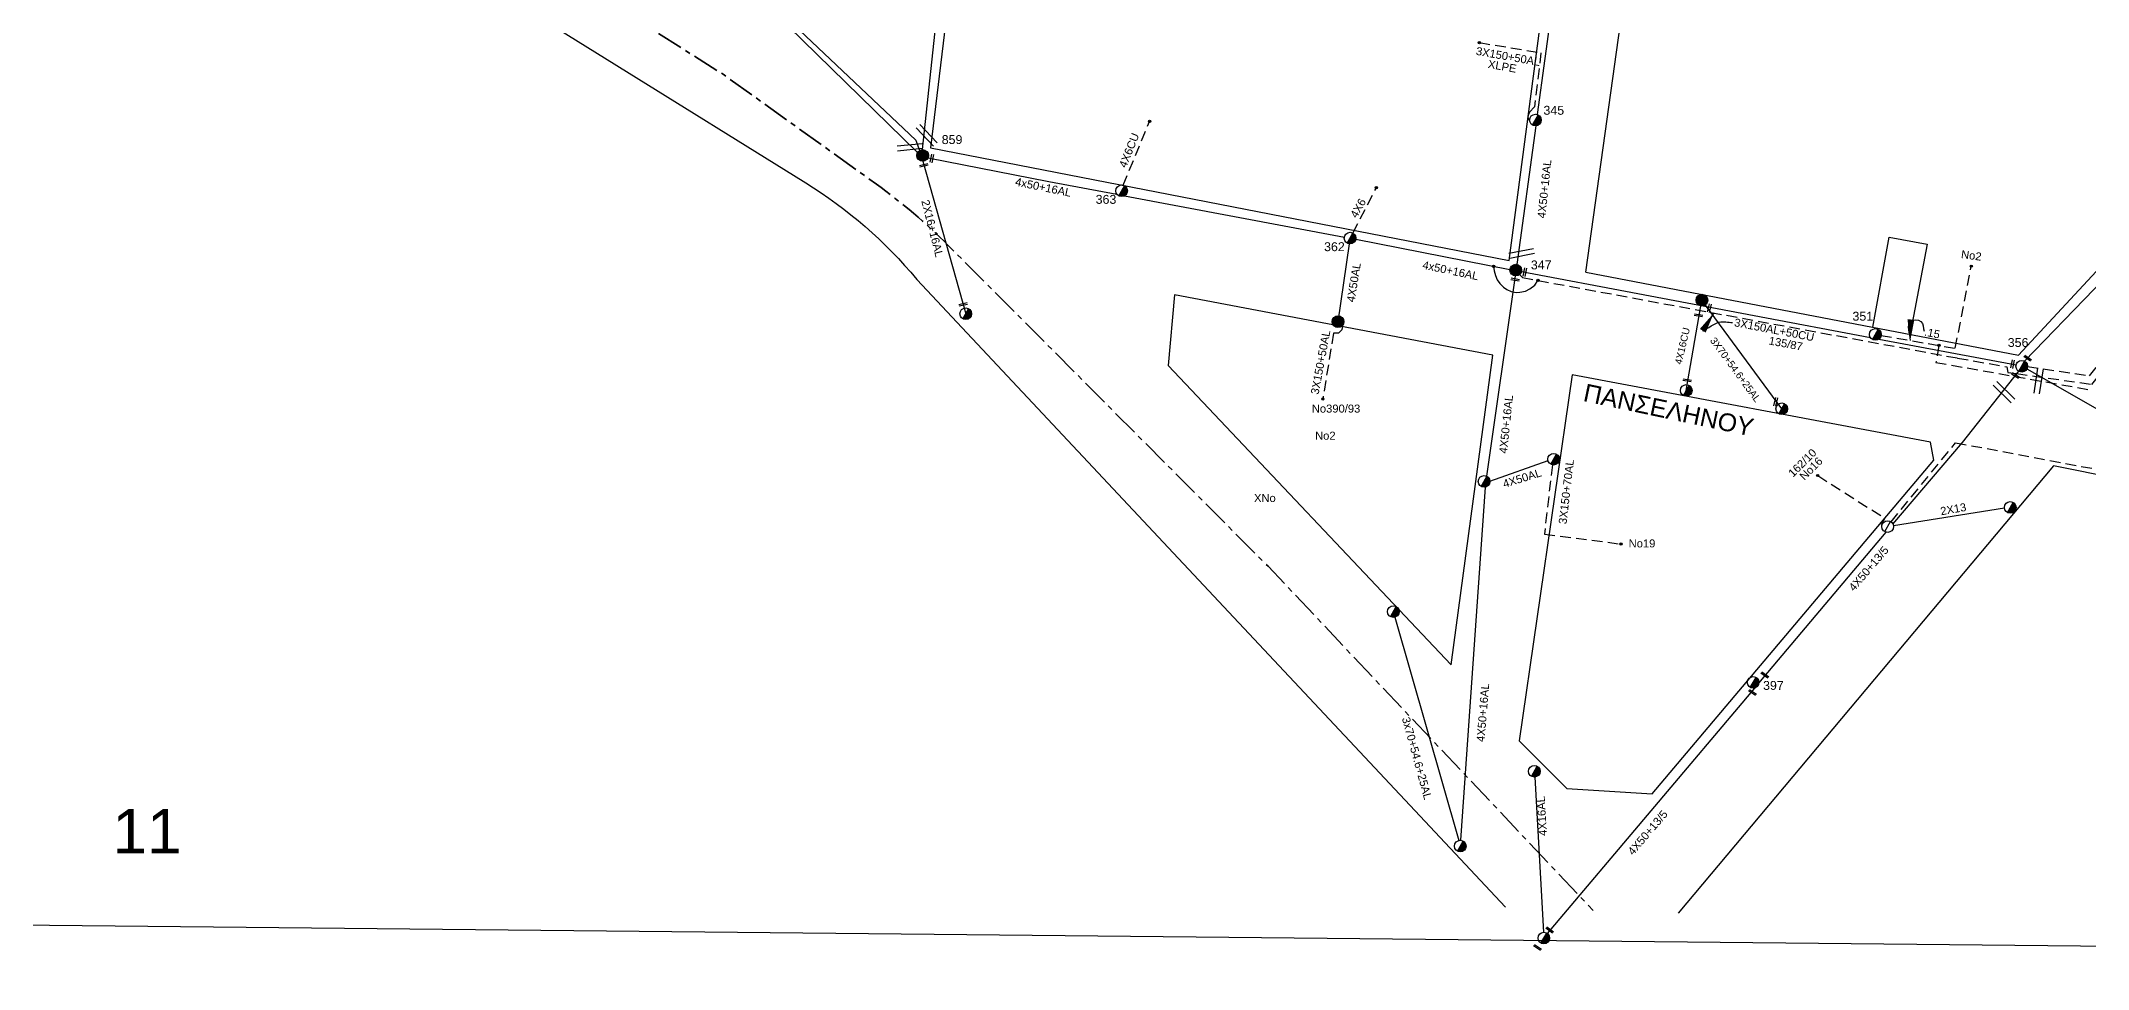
# Model space of a CAD drawing. Header units: millimetres. Extents: x 2893 to 4023, y 216 to 730.
# Drawn here: x 3393.7 to 3637.7, y 216 to 326.6 of the extents above; entities that cross this region are included whole.
import ezdxf

# ---------------------------------------------------------------- set-up
doc = ezdxf.new("R2010")
doc.units = ezdxf.units.MM
doc.linetypes.add('CENTER', pattern=[50.8, 31.75, -6.35, 6.35, -6.35])
doc.linetypes.add('DASHED', pattern=[19.05, 12.7, -6.35])
for name, color, linetype in [('Άγνωστα', 7, 'Continuous'), ('Γέφυρες Εναέριου Δικτύου', 7, 'Continuous'), ('Γυμνά εναέρια ΧΤ (3Φ)   4x16AL', 7, 'Continuous'), ('Γυμνά εναέρια ΧΤ (3Φ)   4x50AL', 7, 'Continuous'), ('Γυμνά εναέρια ΧΤ και ΦΟΠ (1Φ)   2x16+16AL', 7, 'Continuous'), ('Γυμνά εναέρια ΧΤ και ΦΟΠ (3Φ)   4x50+16AL', 7, 'Continuous'), ('Επιγραφές - Σχήματα', 7, 'Continuous'), ('Καλώδια ΧΤ   3x150+50AL', 7, 'DASHED'), ('Καλώδια ΧΤ   3x150+50AL XLPE', 7, 'DASHED'), ('Καλώδια ΧΤ   3x150+70 AL', 7, 'DASHED'), ('Καλώδια ΧΤ   3x150AL+50CU', 7, 'DASHED'), ('Καλώδια ΧΤ   4x16AL', 7, 'DASHED'), ('Καλώδια ΧΤ   4x6CU', 7, 'DASHED'), ('Μηχανική τομή', 7, 'Continuous'), ('Στύλος Ξύλινος', 7, 'Continuous'), ('Στύλος Ξύλινος @ 1', 7, 'Continuous'), ('Στύλος ΦΜ', 7, 'Continuous'), ('Στύλος ΦΜ @ 1', 7, 'Continuous'), ('Συνδέσεις', 7, 'Continuous'), ('Συνεστραμμένα ΧΤ   3x70+54.6+25 AL', 7, 'SYN_LINE'), ('Τομή', 7, 'Continuous'), ('Υπόβαθρο ΔΕΗ', 7, 'Continuous'), ('Υπόγεια Καλώδια Δικτύου ΧΤ   .15', 7, 'DASHED'), ('Υπόγεια καλώδια Παροχών ΧΤ   4x6', 7, 'DASHED')]:
    doc.layers.add(name, color=color, linetype=linetype)
doc.styles.add('arial', font='ARIAL.TTF')
doc.styles.get("Standard").update_dxf_attribs({"font": 'ARIAL.TTF'})
doc.linetypes.add('SYN_LINE', pattern='A,0.5,-0.0001,["/\\/\\/\\/",Standard,S=0.1,R=0,X=0,Y=-0.05],-0.25', length=0.7501)
doc.dimstyles.new('ISO-25', dxfattribs={"dimtxt": 2.5, "dimasz": 2.5, "dimexe": 1.25, "dimexo": 0.625, "dimtad": 1, "dimtxsty": 'Standard', "dimcen": 2.5, "dimadec": 0, "dimazin": 0, "dimtfac": 1, "dimtmove": 0, "dimatfit": 3, "dimfxl": 1, "dimarcsym": 0})

# ---------------------------------------------------------------- blocks, each defined once
blk = doc.blocks.new('_ΣΥΝΔΕΣΗ')
at = {"layer": 'Συνδέσεις', "linetype": 'SYN_LINE', "ltscale": 40}
blk.add_hatch(color=256, dxfattribs=at).paths.add_polyline_path([(-116.75, 2339.64, 1), (-117.75, 2339.64, 1)])
at = {"layer": 'Συνδέσεις'}
blk.add_circle((-117.25, 2339.64), 0.5, dxfattribs=at)
blk = doc.blocks.new('ΥΠΑΡΧΩΝ ΤΣΙΜΕΝΤΕΝΙΟΣ ΣΤΥΛΟΣ')
at = {"layer": 'Στύλος ΦΜ'}
blk.add_hatch(color=7, dxfattribs=at).paths.add_polyline_path([(-1.29, -2.28, 0.574793), (2.62, 0, 0.268822), (1.3, 2.27)])
blk.add_line((-1.29, -2.28), (1.3, 2.27), dxfattribs=at)
blk.add_circle((0, 0), 2.62, dxfattribs=at)
at = {"layer": 'Στύλος ΦΜ', "flags": 4}
for tag, p in [('ΑΡΙΘΜΟΣ', (-4.68, 8.05)), ('ΤΥΠΟΣ', (-4.91, 3.03))]:
    blk.add_attdef(tag, p, '', height=4, dxfattribs=at)
blk = doc.blocks.new('ΥΠΑΡΧΩΝ ΞΥΛΙΝΟΣ ΣΤΥΛΟΣ')
at = {"layer": 'Στύλος Ξύλινος'}
h = blk.add_hatch(color=7, dxfattribs=at)
h.paths.add_polyline_path([(-2.62, 0, 0.270008), (-1.29, -2.28), (1.3, 2.27, 0.576266)])
h.paths.add_polyline_path([(-1.29, -2.28, 0.574793), (2.62, 0, 0.268822), (1.3, 2.27)])
at = {"layer": 'Στύλος Ξύλινος', "color": 7}
blk.add_line((-1.29, -2.28), (1.3, 2.27), dxfattribs=at)
blk.add_circle((0, 0), 2.62, dxfattribs=at)
at = {"layer": 'Στύλος Ξύλινος', "flags": 4}
for tag, p in [('ΑΡΙΘΜΟΣ', (-4.91, 8.6)), ('ΤΥΠΟΣ', (-4.85, 3.39))]:
    blk.add_attdef(tag, p, '', height=4, dxfattribs=at)
blk = doc.blocks.new('ΠΡΟΒΛΕΠΟΜΕΝΟΣ ΤΣΙΜΕΝΤΕΝΙΟΣ ΣΤΥΛΟΣ')
at = {"layer": 'Στύλος ΦΜ', "color": 7}
blk.add_line((-1.29, -2.28), (1.3, 2.27), dxfattribs=at)
blk.add_circle((0, 0), 2.62, dxfattribs=at)
at = {"layer": 'Στύλος ΦΜ', "flags": 4}
for tag, p in [('ΑΡΙΘΜΟΣ', (-3.98, 8.33)), ('ΤΥΠΟΣ', (-4.12, 3.18))]:
    blk.add_attdef(tag, p, '', height=4, dxfattribs=at)
blk = doc.blocks.new('ΤΟΜΗ')
at = {"layer": 'Τομή', "ltscale": 40}
for p, q in [((-5.68, 0), (5.68, 0)), ((5.68, -2.33), (-5.68, -2.33))]:
    blk.add_line(p, q, dxfattribs=at)
blk = doc.blocks.new('ΜΗΧΑΝΙΚΗ ΤΟΜΗ')
at = {"layer": 'Μηχανική τομή', "ltscale": 40}
for p, q in [((-1.89, 0.78), (1.89, 0.78)), ((1.89, 0), (-1.89, 0))]:
    blk.add_line(p, q, dxfattribs=at)

msp = doc.modelspace()

# ---------------------------------------------------------------- linework, layer by layer
at = {"layer": 'Άγνωστα', "color": 2, "ltscale": 0.1}
msp.add_lwpolyline([(3612.8, 291.06), (3629.15, 287.99)], dxfattribs=at)
at = {"layer": 'Άγνωστα', "linetype": 'DASHED', "ltscale": 0.1}
msp.add_lwpolyline([(3605.51, 274.79), (3613.51, 269.71), (3613.06, 268.93), (3613.18, 268.89)], dxfattribs=at)
at = {"layer": 'Άγνωστα', "color": 6, "ltscale": 0.1}
msp.add_lwpolyline([(3627.77, 270.92), (3614.54, 268.8)], dxfattribs=at)
at = {"layer": 'Γέφυρες Εναέριου Δικτύου', "linetype": 'DASHED'}
msp.add_lwpolyline([(3566.87, 299.73), (3566.94, 299.18), (3567.08, 298.64), (3567.3, 298.13), (3567.63, 297.69), (3568.06, 297.23), (3568.45, 296.98), (3568.96, 296.71), (3569.55, 296.6), (3569.99, 296.63), (3570.67, 296.77), (3571.2, 297.03), (3571.8, 297.49), (3572.16, 298.05)], dxfattribs=at)
at = {"layer": 'Γυμνά εναέρια ΧΤ (3Φ)   4x16AL', "color": 6, "ltscale": 0.1}
msp.add_lwpolyline([(3571.77, 238.88), (3572.82, 220.39)], dxfattribs=at)
at = {"layer": 'Γυμνά εναέρια ΧΤ (3Φ)   4x50AL', "color": 30, "ltscale": 0.1}
msp.add_lwpolyline([(3549.65, 302.4), (3548.32, 293.13)], dxfattribs=at)
at = {"layer": 'Γυμνά εναέρια ΧΤ (3Φ)   4x50AL', "color": 2, "ltscale": 0.1}
for points in [[(3570.18, 299.09), (3570.18, 299.09), (3611.79, 291.25), (3611.79, 291.25)], [(3566.44, 274.14), (3573.36, 276.58)]]:
    msp.add_lwpolyline(points, dxfattribs=at)
at = {"layer": 'Γυμνά εναέρια ΧΤ (3Φ)   4x50AL', "color": 6, "ltscale": 0.1}
for points in [[(3614.48, 269.02), (3622.75, 278.74), (3629.48, 287.22)], [(3598.49, 250.08), (3613.66, 268.05), (3613.66, 268.05)], [(3573.3, 220.23), (3598, 249.49)]]:
    msp.add_lwpolyline(points, dxfattribs=at)
at = {"layer": 'Γυμνά εναέρια ΧΤ και ΦΟΠ (1Φ)   2x16+16AL', "color": 30, "ltscale": 0.1}
msp.add_lwpolyline([(3498.85, 312.24), (3503.95, 294.07)], dxfattribs=at)
at = {"layer": 'Γυμνά εναέρια ΧΤ και ΦΟΠ (3Φ)   4x50+16AL', "color": 27, "linetype": 'Continuous', "ltscale": 0.1}
msp.add_lwpolyline([(3498.78, 313.63), (3500.92, 333.73), (3502.39, 345.5)], dxfattribs=at)
at = {"layer": 'Γυμνά εναέρια ΧΤ και ΦΟΠ (3Φ)   4x50+16AL', "color": 6, "ltscale": 0.1}
for points in [[(3572.11, 317.8), (3574.84, 337.86)], [(3569.68, 299.95), (3571.93, 316.46)]]:
    msp.add_lwpolyline(points, dxfattribs=at)
at = {"layer": 'Γυμνά εναέρια ΧΤ και ΦΟΠ (3Φ)   4x50+16AL', "color": 151, "ltscale": 0.1}
msp.add_lwpolyline([(3630.17, 288.42), (3638.46, 297.01), (3651.84, 311.36), (3669.34, 330.05)], dxfattribs=at)
at = {"layer": 'Γυμνά εναέρια ΧΤ και ΦΟΠ (3Φ)   4x50+16AL', "color": 85, "linetype": 'SYN_LINE', "ltscale": 10}
msp.add_lwpolyline([(3482.78, 328.33), (3498.21, 313.28)], dxfattribs=at)
at = {"layer": 'Γυμνά εναέρια ΧΤ και ΦΟΠ (3Φ)   4x50+16AL', "color": 5, "linetype": 'SYN_LINE', "ltscale": 10}
msp.add_lwpolyline([(3483.41, 328.53), (3497.98, 314.76), (3498.44, 313.51)], dxfattribs=at)
at = {"layer": 'Γυμνά εναέρια ΧΤ και ΦΟΠ (3Φ)   4x50+16AL', "color": 30, "ltscale": 0.1}
for points in [[(3499.45, 312.66), (3513.84, 309.84), (3521.96, 308.31)], [(3522.89, 308.13), (3549.08, 303.21)], [(3550.44, 302.95), (3568.82, 299.35)]]:
    msp.add_lwpolyline(points, dxfattribs=at)
at = {"layer": 'Γυμνά εναέρια ΧΤ και ΦΟΠ (3Φ)   4x50+16AL', "color": 2, "ltscale": 0.1}
for points in [[(3566.07, 274.72), (3569.5, 298.58)], [(3562.95, 231.36), (3565.92, 273.43)]]:
    msp.add_lwpolyline(points, dxfattribs=at)
at = {"layer": 'Γυμνά εναέρια ΧΤ και ΦΟΠ (3Φ)   4x50+16AL', "color": 173, "ltscale": 0.1}
msp.add_lwpolyline([(3630.44, 287.5), (3657.04, 272.33)], dxfattribs=at)
at = {"layer": 'Επιγραφές - Σχήματα'}
msp.add_lwpolyline([(2902.66, 226.25), (3910.16, 216.01), (3910.16, 721.1), (2902.66, 721.1)], close=True, dxfattribs=at)
at = {"layer": 'Καλώδια ΧΤ   3x150+50AL', "color": 30, "ltscale": 0.1}
msp.add_lwpolyline([(3548.32, 293.13), (3548.84, 292.67), (3548.77, 292.17), (3548.37, 291.75), (3547.78, 291.76), (3546.51, 283.91)], dxfattribs=at)
at = {"layer": 'Καλώδια ΧΤ   3x150+50AL XLPE', "color": 2, "ltscale": 0.1}
msp.add_lwpolyline([(3565.18, 326.37), (3572.52, 325.17), (3571.73, 318.73), (3571.17, 318.08), (3571.04, 317.8), (3570.97, 317.51), (3571.05, 317.23), (3571.17, 317.2)], dxfattribs=at)
at = {"layer": 'Καλώδια ΧΤ   3x150+70 AL', "color": 30, "ltscale": 0.1}
msp.add_lwpolyline([(3629.21, 286.94), (3638.19, 285.66), (3642.96, 291.42), (3659.1, 288.48)], dxfattribs=at)
at = {"layer": 'Καλώδια ΧΤ   3x150+70 AL', "color": 151, "ltscale": 0.1}
msp.add_lwpolyline([(3630.52, 287.79), (3637.91, 286.68), (3642.31, 292.38), (3659.18, 289.38)], dxfattribs=at)
at = {"layer": 'Καλώδια ΧΤ   3x150+70 AL', "color": 6, "ltscale": 0.1}
msp.add_lwpolyline([(3614.25, 269.29), (3621.95, 278.71), (3648.45, 273.73), (3651.45, 282.08), (3640.52, 284.3), (3640.5, 285.2), (3643.71, 289.21), (3658.69, 286.34)], dxfattribs=at)
at = {"layer": 'Καλώδια ΧΤ   3x150+70 AL', "color": 2, "ltscale": 0.1}
for points in [[(3619.96, 290.3), (3619.59, 288.28), (3638.33, 284.95)], [(3573.88, 276.08), (3572.92, 267.83), (3582.07, 266.64)]]:
    msp.add_lwpolyline(points, dxfattribs=at)
at = {"layer": 'Καλώδια ΧΤ   3x150AL+50CU', "color": 30, "ltscale": 0.1}
msp.add_lwpolyline([(3569.97, 298.76), (3570.3, 298.39), (3622.18, 288.8), (3628.04, 287.75), (3628.19, 287.09), (3629.21, 286.94)], dxfattribs=at)
at = {"layer": 'Καλώδια ΧΤ   4x16AL', "linetype": 'SYN_LINE', "ltscale": 10}
msp.add_line((3589.84, 284.94), (3591.71, 295.7), dxfattribs=at)
at = {"layer": 'Καλώδια ΧΤ   4x6CU', "color": 30, "ltscale": 0.1}
msp.add_lwpolyline([(3522.71, 309.39), (3525.86, 316.99)], dxfattribs=at)
at = {"layer": 'Συνεστραμμένα ΧΤ   3x70+54.6+25 AL', "linetype": 'SYN_LINE', "ltscale": 10}
msp.add_line((3601.22, 282.75), (3591.71, 295.7), dxfattribs=at)
at = {"layer": 'Συνεστραμμένα ΧΤ   3x70+54.6+25 AL', "color": 2, "ltscale": 10}
msp.add_lwpolyline([(3555.08, 257.92), (3562.71, 231.33)], dxfattribs=at)
at = {"layer": 'Υπόβαθρο ΔΕΗ'}
msp.add_lwpolyline([(3577.88, 299.02), (3591.62, 397.62), (3631, 391.48), (3625.85, 344.74)], dxfattribs=at)
at = {"layer": 'Υπόβαθρο ΔΕΗ', "linetype": 'CENTER', "lineweight": 35, "ltscale": 0.1, "flags": 128}
msp.add_lwpolyline([(2893.85, 297.77), (2953.47, 300.74), (2996.96, 302.61), (3115.87, 293.82), (3226.51, 286.22), (3293.94, 281.56), (3300.46, 344.74), (3301.71, 358.42), (3357.18, 352.96), (3357.96, 357.78), (3417.27, 353.49), (3424.72, 352.5), (3434.54, 348.33), (3439.86, 344.74), (3475.03, 322.6), (3493.29, 309.51, -0.041124), (3501.86, 302.22), (3539.98, 263.99), (3578.76, 222.97)], format="xyb", dxfattribs=at)
at = {"layer": 'Υπόβαθρο ΔΕΗ', "ltscale": 0.1}
for points in [[(3503.49, 344.74), (3499.75, 313.82), (3568.72, 300.42), (3573.71, 338.08)], [(3577.88, 299.02), (3577.88, 299.02), (3629.46, 289.15), (3681.05, 344.74)], [(3612.07, 292.48), (3614.03, 303.19), (3618.56, 302.35), (3616.49, 291.5)], [(3569.91, 243.21), (3575.6, 237.5), (3585.78, 236.88), (3619.35, 276.64), (3618.94, 278.78), (3576.22, 286.81), (3569.91, 243.21)], [(3655.7, 222.74), (3678.54, 256.86), (3672.96, 268.06), (3633.61, 275.96), (3588.86, 222.66)]]:
    msp.add_lwpolyline(points, dxfattribs=at)
msp.add_lwpolyline([(3374.14, 342.96), (3430.08, 340.65, -0.127598), (3439.83, 337.67), (3484.87, 309.68, -0.080127), (3498.11, 298.17), (3568.3, 223.38)], format="xyb", dxfattribs=at)
msp.add_lwpolyline([(3561.81, 252.27), (3566.79, 289.14), (3528.85, 296.31), (3528.06, 287.91)], close=True, dxfattribs=at)
at = {"layer": 'Υπόγεια Καλώδια Δικτύου ΧΤ   .15', "color": 2, "ltscale": 0.1}
msp.add_lwpolyline([(3613.06, 291.49), (3621.91, 289.96), (3623.8, 299.73)], dxfattribs=at)
at = {"layer": 'Υπόγεια καλώδια Παροχών ΧΤ   4x6', "color": 30, "ltscale": 0.1}
msp.add_lwpolyline([(3550.09, 303.69), (3552.9, 309.08)], dxfattribs=at)

# ---------------------------------------------------------------- block references
at = {"layer": 'Μηχανική τομή'}
for p, xscale, yscale, zscale, rotation in [((3500, 312.56), 0.2649871955223872, 0.2649871955223872, 0.2649871955223872, 77.21646472997986), ((3498.98, 311.65), 0.2649871955223754, 0.2649871955223754, 0.2649871955223754, 13.38789747279626), ((3569.43, 298.04), 0.2649871955224943, 0.2649871955224943, 0.2649871955224943, 349.5039862570332), ((3570.7, 299), 0.2649871955223872, 0.2649871955223872, 0.2649871955223872, 77.21646472997986), ((3503.66, 295.08), 0.2649871955223754, 0.2649871955223754, 0.2649871955223754, 13.38789747279626), ((3591.31, 293.99), 0.2649871955223873, 0.2649871955223873, 0.2649871955223873, 170.7458299124818), ((3592.69, 294.73), 0.2649871955223872, 0.2649871955223872, 0.2649871955223872, 77.21646472997986), ((3628.83, 288.06), 0.2649871955223872, 0.2649871955223872, 0.2649871955223872, 77.21646472997986), ((3630.59, 288.87), 0.2649871955224364, 0.2649871955224364, 0.2649871955224364, 144.7916289152004), ((3589.97, 286.24), 0.2649871955223873, 0.2649871955223873, 0.2649871955223873, 170.7458299124818), ((3629.13, 286.79), 0.2649871955224197, 0.2649871955224197, 0.2649871955224197, 146.5016469820033), ((3600.59, 283.55), 0.2649871955223872, 0.2649871955223872, 0.2649871955223872, 77.21646472997986), ((3599.26, 251.13), 0.2649871955224364, 0.2649871955224364, 0.2649871955224364, 144.7916289152004), ((3597.8, 249.05), 0.2649871955224197, 0.2649871955224197, 0.2649871955224197, 146.5016469820033), ((3573.62, 220.75), 0.2649871955224364, 0.2649871955224364, 0.2649871955224364, 144.7916289152004), ((3572.16, 218.67), 0.2649871955224197, 0.2649871955224197, 0.2649871955224197, 146.5016469820033)]:
    msp.add_blockref('ΜΗΧΑΝΙΚΗ ΤΟΜΗ', p, dxfattribs=dict(at, xscale=xscale, yscale=yscale, zscale=zscale, rotation=rotation))
at = {"layer": 'Στύλος Ξύλινος @ 1', "ltscale": 40}
ref = msp.add_blockref('ΥΠΑΡΧΩΝ ΞΥΛΙΝΟΣ ΣΤΥΛΟΣ', (3498.81, 312.93), dxfattribs=dict(at, xscale=0.2649871955223772, yscale=0.2649871955223772, zscale=0.2649871955223772))
ref.add_attrib('ΑΡΙΘΜΟΣ', '859', (3501.08, 314.29), dxfattribs={"layer": 'Στύλος Ξύλινος', "height": 1.06, "flags": 4})
ref = msp.add_blockref('ΥΠΑΡΧΩΝ ΞΥΛΙΝΟΣ ΣΤΥΛΟΣ', (3569.51, 299.27), dxfattribs=dict(at, xscale=0.2649871955223772, yscale=0.2649871955223772, zscale=0.2649871955223772))
ref.add_attrib('ΑΡΙΘΜΟΣ', '347', (3571.31, 299.36), dxfattribs={"layer": 'Στύλος Ξύλινος', "height": 1.06, "flags": 4})
at = {"layer": 'Στύλος Ξύλινος @ 1', "ltscale": 40, "xscale": 0.2649871955223772, "yscale": 0.2649871955223772, "zscale": 0.2649871955223772}
for p in [(3591.71, 295.7), (3548.32, 293.13)]:
    msp.add_blockref('ΥΠΑΡΧΩΝ ΞΥΛΙΝΟΣ ΣΤΥΛΟΣ', p, dxfattribs=at)
at = {"layer": 'Στύλος ΦΜ @ 1', "ltscale": 40}
ref = msp.add_blockref('ΥΠΑΡΧΩΝ ΤΣΙΜΕΝΤΕΝΙΟΣ ΣΤΥΛΟΣ', (3571.86, 317.15), dxfattribs=dict(at, xscale=0.2649871955223772, yscale=0.2649871955223772, zscale=0.2649871955223772))
ref.add_attrib('ΤΥΠΟΣ', '345', (3572.81, 317.78), dxfattribs={"layer": 'Στύλος ΦΜ', "height": 1.06, "flags": 4})
ref = msp.add_blockref('ΥΠΑΡΧΩΝ ΤΣΙΜΕΝΤΕΝΙΟΣ ΣΤΥΛΟΣ', (3522.52, 308.72), dxfattribs=dict(at, xscale=0.2649871955223772, yscale=0.2649871955223772, zscale=0.2649871955223772))
ref.add_attrib('ΤΥΠΟΣ', '363', (3519.43, 307.17), dxfattribs={"layer": 'Στύλος ΦΜ', "height": 1.06, "flags": 4})
ref = msp.add_blockref('ΥΠΑΡΧΩΝ ΤΣΙΜΕΝΤΕΝΙΟΣ ΣΤΥΛΟΣ', (3549.76, 303.08), dxfattribs=dict(at, xscale=0.2649871955223772, yscale=0.2649871955223772, zscale=0.2649871955223772))
ref.add_attrib('ΤΥΠΟΣ', '362', (3546.66, 301.53), dxfattribs={"layer": 'Στύλος ΦΜ', "height": 1.06, "flags": 4})
at = {"layer": 'Στύλος ΦΜ @ 1', "ltscale": 40, "xscale": 0.2649871955223772, "yscale": 0.2649871955223772, "zscale": 0.2649871955223772}
for name, p in [('ΥΠΑΡΧΩΝ ΤΣΙΜΕΝΤΕΝΙΟΣ ΣΤΥΛΟΣ', (3503.95, 294.07)), ('ΥΠΑΡΧΩΝ ΤΣΙΜΕΝΤΕΝΙΟΣ ΣΤΥΛΟΣ', (3589.84, 284.94)), ('ΥΠΑΡΧΩΝ ΤΣΙΜΕΝΤΕΝΙΟΣ ΣΤΥΛΟΣ', (3601.22, 282.75)), ('ΥΠΑΡΧΩΝ ΤΣΙΜΕΝΤΕΝΙΟΣ ΣΤΥΛΟΣ', (3574.03, 276.75)), ('ΥΠΑΡΧΩΝ ΤΣΙΜΕΝΤΕΝΙΟΣ ΣΤΥΛΟΣ', (3565.74, 274.1)), ('ΥΠΑΡΧΩΝ ΤΣΙΜΕΝΤΕΝΙΟΣ ΣΤΥΛΟΣ', (3628.46, 271)), ('ΠΡΟΒΛΕΠΟΜΕΝΟΣ ΤΣΙΜΕΝΤΕΝΙΟΣ ΣΤΥΛΟΣ', (3613.85, 268.72)), ('ΥΠΑΡΧΩΝ ΤΣΙΜΕΝΤΕΝΙΟΣ ΣΤΥΛΟΣ', (3554.92, 258.59)), ('ΥΠΑΡΧΩΝ ΤΣΙΜΕΝΤΕΝΙΟΣ ΣΤΥΛΟΣ', (3571.73, 239.57)), ('ΥΠΑΡΧΩΝ ΤΣΙΜΕΝΤΕΝΙΟΣ ΣΤΥΛΟΣ', (3562.9, 230.66)), ('ΥΠΑΡΧΩΝ ΤΣΙΜΕΝΤΕΝΙΟΣ ΣΤΥΛΟΣ', (3572.86, 219.7))]:
    msp.add_blockref(name, p, dxfattribs=at)
at = {"layer": 'Στύλος ΦΜ @ 1', "ltscale": 40}
ref = msp.add_blockref('ΥΠΑΡΧΩΝ ΤΣΙΜΕΝΤΕΝΙΟΣ ΣΤΥΛΟΣ', (3612.38, 291.61), dxfattribs=dict(at, xscale=0.2649871955223772, yscale=0.2649871955223772, zscale=0.2649871955223772))
ref.add_attrib('ΤΥΠΟΣ', '351', (3609.65, 293.25), dxfattribs={"layer": 'Στύλος ΦΜ', "height": 1.06, "flags": 4})
ref = msp.add_blockref('ΥΠΑΡΧΩΝ ΤΣΙΜΕΝΤΕΝΙΟΣ ΣΤΥΛΟΣ', (3629.83, 287.82), dxfattribs=dict(at, xscale=0.2649871955223772, yscale=0.2649871955223772, zscale=0.2649871955223772))
ref.add_attrib('ΤΥΠΟΣ', '356', (3628.16, 290.12), dxfattribs={"layer": 'Στύλος ΦΜ', "height": 1.06, "flags": 4})
ref = msp.add_blockref('ΥΠΑΡΧΩΝ ΤΣΙΜΕΝΤΕΝΙΟΣ ΣΤΥΛΟΣ', (3597.81, 250.16), dxfattribs=dict(at, xscale=0.2649871955223772, yscale=0.2649871955223772, zscale=0.2649871955223772))
ref.add_attrib('ΤΥΠΟΣ', '397', (3598.99, 249.27), dxfattribs={"layer": 'Στύλος ΦΜ', "height": 1.06, "flags": 4})
at = {"layer": 'Συνδέσεις', "xscale": 0.2649871955223772, "yscale": 0.2649871955223772, "zscale": 0.2649871955223772}
for p in [(3596.25, -293.6), (3556.93, -302.98), (3583.97, -310.88), (3597.94, -320.24), (3603.23, -321.93), (3654.88, -320.23), (3651.03, -329.66), (3577.58, -336.06), (3636.58, -345.17), (3613.14, -353.32)]:
    msp.add_blockref('_ΣΥΝΔΕΣΗ', p, dxfattribs=at)
at = {"layer": 'Τομή'}
for p, xscale, yscale, zscale, rotation in [((3499.51, 315.54), 0.2649871955222941, 0.2649871955222941, 0.2649871955222941, 313.3666719347465), ((3497.25, 314.21), 0.2649871955223406, 0.2649871955223406, 0.2649871955223406, 5.587387428606498), ((3570.15, 301.57), 0.2649871955223767, 0.2649871955223767, 0.2649871955223767, 11.34305513655888), ((3627.92, 284.94), 0.264987195522486, 0.264987195522486, 0.264987195522486, 315.3636830682968), ((3632.14, 286.02), 0.2649871955225458, 0.2649871955225458, 0.2649871955225458, 261.2976805420395)]:
    msp.add_blockref('ΤΟΜΗ', p, dxfattribs=dict(at, xscale=xscale, yscale=yscale, zscale=zscale, rotation=rotation))

# ---------------------------------------------------------------- texts
at = {"layer": 'Άγνωστα'}
msp.add_text('2X13', height=0.954, rotation=10.1091, dxfattribs=at).set_placement((3620.22, 270.06))
at = {"layer": 'Γυμνά εναέρια ΧΤ (3Φ)   4x16AL', "insert": (3572.28, 231.84), "char_height": 0.954, "width": 89.2327, "attachment_point": 1, "rotation": 93.3312, "style": 'arial'}
msp.add_mtext('4X16AL', dxfattribs=at)
at = {"layer": 'Γυμνά εναέρια ΧΤ (3Φ)   4x50AL'}
for p in [(3609.84, 260.94), (3583.5, 229.49)]:
    msp.add_text('4X50+13/5', height=0.954, rotation=49.5565, dxfattribs=at).set_placement(p)
at = {"layer": 'Γυμνά εναέρια ΧΤ (3Φ)   4x50AL', "char_height": 0.954, "width": 89.2327, "attachment_point": 1, "style": 'arial'}
for insert, rotation in [((3549.35, 295.55), 80.7599), ((3567.86, 274.23), 17.4409)]:
    msp.add_mtext('4X50AL', dxfattribs=dict(at, insert=insert, rotation=rotation))
at = {"layer": 'Γυμνά εναέρια ΧΤ και ΦΟΠ (1Φ)   2x16+16AL', "insert": (3499.57, 307.74), "char_height": 0.954, "width": 89.2327, "attachment_point": 1, "rotation": 284.2799, "style": 'arial'}
msp.add_mtext('2X16+16AL', dxfattribs=at)
at = {"layer": 'Γυμνά εναέρια ΧΤ και ΦΟΠ (3Φ)   4x50+16AL', "char_height": 0.954, "width": 89.2327, "attachment_point": 1, "style": 'arial'}
for s, insert, rotation in [('4x50+16AL', (3509.97, 310.3), 348.3527), ('4X50+16AL', (3572.09, 305.51), 84.0175), ('4x50+16AL', (3558.52, 300.39), 348.1243), ('4X50+16AL', (3567.52, 277.49), 84.0175), ('4X50+16AL', (3564.83, 243.11), 85.3279)]:
    msp.add_mtext(s, dxfattribs=dict(at, insert=insert, rotation=rotation))
at = {"layer": 'Επιγραφές - Σχήματα'}
for s, rotation, p in [('No2', 352.1795, (3622.55, 300.72)), ('162/10', 44.9679, (3602.57, 274.54)), ('No16', 44.9679, (3603.93, 274.17))]:
    msp.add_text(s, height=0.954, rotation=rotation, dxfattribs=at).set_placement(p)
for s, p in [('No390/93', (3545.2, 282.3)), ('No2', (3545.59, 279.07)), ('No19', (3582.97, 266.24))]:
    msp.add_text(s, height=0.954, dxfattribs=at).set_placement(p)
at = {"layer": 'Επιγραφές - Σχήματα', "linetype": 'Continuous', "char_height": 0.848, "attachment_point": 1}
for s, width, heights, insert, rotation in [('4X16CU', 4.692, [0.567], (3588.45, 288.15), 77.0044), ('3X70+54.6+25AL', 8.6364, [0.516], (3593.31, 291.38), 306.3447)]:
    msp.add_mtext_dynamic_manual_height_columns(s, width=width, gutter_width=12.5, heights=heights, dxfattribs=dict(at, insert=insert, rotation=rotation))
at = {"layer": 'Επιγραφές - Σχήματα', "insert": (3577.88, 285.77), "char_height": 2.12, "width": 45.1012, "attachment_point": 1, "rotation": 348.1215, "style": 'arial'}
msp.add_mtext('ΠΑΝΣΕΛΗΝΟΥ', dxfattribs=at)
at = {"layer": 'Επιγραφές - Σχήματα', "attachment_point": 1}
for s, insert, char_height, width in [('XNo', (3538.31, 272.6), 0.954, 9.0723), ('11', (3402.23, 235.08), 5.3, 1.3109)]:
    msp.add_mtext(s, dxfattribs=dict(at, insert=insert, char_height=char_height, width=width))
at = {"layer": 'Καλώδια ΧΤ   3x150+50AL', "insert": (3545.06, 284.57), "char_height": 0.954, "width": 89.2327, "attachment_point": 1, "rotation": 79.4274, "style": 'arial'}
msp.add_mtext('3X150+50AL', dxfattribs=at)
at = {"layer": 'Καλώδια ΧΤ   3x150+50AL XLPE', "char_height": 0.954, "width": 89.2327, "attachment_point": 1, "rotation": 349.9457, "style": 'arial'}
for s, insert in [('3X150+50AL', (3564.88, 325.87)), (' XLPE', (3565.95, 324.38))]:
    msp.add_mtext(s, dxfattribs=dict(at, insert=insert))
at = {"layer": 'Καλώδια ΧΤ   3x150+70 AL', "insert": (3574.61, 269.08), "char_height": 0.954, "width": 89.2327, "attachment_point": 1, "rotation": 83.3602, "style": 'arial'}
msp.add_mtext('3X150+70AL', dxfattribs=at)
at = {"layer": 'Καλώδια ΧΤ   3x150AL+50CU', "char_height": 0.954, "width": 89.2327, "attachment_point": 1, "rotation": 349.1888, "style": 'arial'}
for s, insert in [('3X150AL+50CU', (3595.67, 293.54)), ('135/87', (3599.79, 291.37))]:
    msp.add_mtext(s, dxfattribs=dict(at, insert=insert))
at = {"layer": 'Καλώδια ΧΤ   4x6CU', "insert": (3522.17, 311.73), "char_height": 0.954, "width": 89.2327, "attachment_point": 1, "rotation": 68.1763, "style": 'arial'}
msp.add_mtext('4X6CU', dxfattribs=at)
at = {"layer": 'Συνεστραμμένα ΧΤ   3x70+54.6+25 AL', "insert": (3556.85, 246.14), "char_height": 0.954, "width": 89.2327, "attachment_point": 1, "rotation": 285.3664, "style": 'arial'}
msp.add_mtext('3x70+54.6+25AL', dxfattribs=at)
at = {"layer": 'Υπόγεια Καλώδια Δικτύου ΧΤ   .15', "insert": (3618.35, 292.42), "char_height": 0.954, "width": 89.2327, "attachment_point": 1, "rotation": 348.432, "style": 'arial'}
msp.add_mtext('.15', dxfattribs=at)
at = {"layer": 'Υπόγεια καλώδια Παροχών ΧΤ   4x6', "insert": (3549.71, 305.86), "char_height": 0.954, "width": 89.2327, "attachment_point": 1, "rotation": 60.3488, "style": 'arial'}
msp.add_mtext('4X6', dxfattribs=at)

# ---------------------------------------------------------------- leaders
at = {"layer": 'Επιγραφές - Σχήματα', "path_type": 1}
for points in [[(3593.13, 294.17), (3591.8, 292.04), (3593.74, 293.06), (3595.35, 293.02)], [(3616.55, 290.89), (3616.61, 293.17), (3617.81, 293.16), (3618.21, 291.98)]]:
    msp.add_leader(points, dimstyle='ISO-25', override={"dimgap": 0.625, "dimtad": 0}, dxfattribs=at)

doc.saveas('drawing.dxf')
